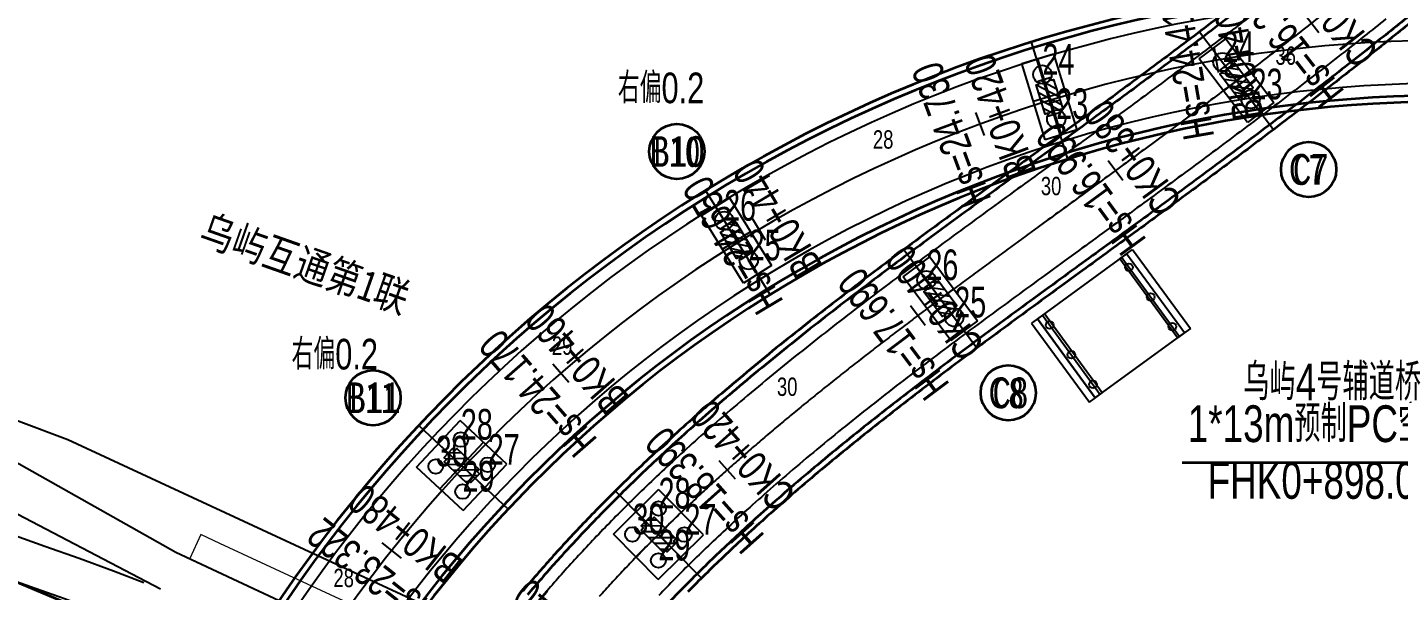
# Model space of a CAD drawing. Extents: x 0 to 558779, y 0 to 2762081.
# Drawn here: x 517031.2 to 517143, y 2758016.9 to 2758062.9 of the extents above; entities that cross this region are included whole.
import ezdxf
from ezdxf.enums import TextEntityAlignment as Align

# ---------------------------------------------------------------- set-up
doc = ezdxf.new("R2010")
doc.units = 0
doc.header["$LTSCALE"] = 20
doc.linetypes.add('CENTER', pattern=[2, 1.25, -0.25, 0.25, -0.25])
doc.linetypes.add('HIDDEN', pattern=[0.375, 0.25, -0.125])
for name, color, linetype in [('B-标线', 8, 'Continuous'), ('DL-互通边线', 75, 'Continuous'), ('DL-非机动车道边线', 6, 'Continuous'), ('L-主桥边线', 240, 'Continuous'), ('L-辅路绿化带', 3, 'Continuous'), ('QL-主线桥墩', 191, 'Continuous'), ('QL-分孔线', 4, 'Continuous'), ('QL-墩号', 6, 'Continuous'), ('QL-桥墩', 191, 'Continuous'), ('QL-桥跨数值', 6, 'Continuous'), ('XW_2022', 7, 'Continuous'), ('XW_B-20220918', 7, 'Continuous'), ('XW_C-20220918', 7, 'Continuous'), ('XW_丰海路', 7, 'Continuous'), ('交通层', 56, 'Continuous'), ('文本', 3, 'Continuous'), ('设计高-地面高-B-20220918', 7, 'Continuous'), ('设计高-地面高-C-20220918', 7, 'Continuous'), ('道路边线', 22, 'Continuous')]:
    doc.layers.add(name, color=color, linetype=linetype)
doc.layers.add('偏心', color=4, linetype='Continuous', plot=False)
doc.layers.add('坐标标注', color=6, linetype='Continuous', plot=False)
doc.styles.add('FS', font='仿宋_GB2312.ttf', dxfattribs={"width": 0.75})
doc.styles.get("Standard").update_dxf_attribs({"font": 'fsdb_e.shx', "width": 0.7, "bigfont": 'hzdx.shx'})
doc.styles.add('仿宋', font='simfang_0.ttf', dxfattribs={"width": 0.8})
pattern_1 = [(0, (0, 2e-10), (0, 6.985), [5.08, -1.905]), (90, (0, 2e-10), (-6.985, 4e-16), [5.08, -1.905])]
pattern_2 = [(0, (0, 0), (0, 6.985), [5.08, -1.905]), (90, (0, 0), (-6.985, 4e-16), [5.08, -1.905])]

# ---------------------------------------------------------------- blocks, each defined once
blk = doc.blocks.new('(10-1)10m花瓶墩单排桩2根1.5')
h = blk.add_hatch()
h.set_pattern_fill('ANGLE', color=256)
h.set_pattern_definition(pattern_1)
h.paths.add_polyline_path([(-1.5, -0.5), (-1.5, 0.5), (-1.25, 0.5), (-1.25, 0.75), (1.25, 0.75), (1.25, 0.5), (1.5, 0.5), (1.5, -0.5), (1.25, -0.5), (1.25, -0.75), (-1.25, -0.75), (-1.25, -0.5)])
h = blk.add_hatch()
h.set_pattern_fill('ANGLE', color=256)
h.set_pattern_definition(pattern_1)
h.paths.add_polyline_path([(-1.5, -0.5), (-1.5, 0.5), (-1.25, 0.5), (-1.25, 0.75), (1.25, 0.75), (1.25, 0.5), (1.5, 0.5), (1.5, -0.5), (1.25, -0.5), (1.25, -0.75), (-1.25, -0.75), (-1.25, -0.5)])
h = blk.add_hatch()
h.set_pattern_fill('ANSI31', color=3, scale=0.15)
h.paths.add_polyline_path([(-1.5, -0.5), (-1.5, 0.5), (-1.25, 0.5), (-1.25, 0.75), (1.25, 0.75), (1.25, 0.5), (1.5, 0.5), (1.5, -0.5), (1.25, -0.5), (1.25, -0.75), (-1.25, -0.75), (-1.25, -0.5)])
at = {"layer": 'QL-桥墩', "color": 1}
for p, q in [((-3.25, -1.35), (-3.25, 1.35)), ((-3.25, 1.35), (3.25, 1.35)), ((3.25, 1.35), (3.25, -1.35)), ((3.25, -1.35), (-3.25, -1.35))]:
    blk.add_line(p, q, dxfattribs=at)
at = {"layer": 'QL-桥墩', "color": 3, "linetype": 'CENTER'}
for p, q in [((0, -1.35), (0, 1.35)), ((3.25, 0), (-3.25, 0))]:
    blk.add_line(p, q, dxfattribs=at)
at = {"layer": 'QL-桥墩', "color": 1}
blk.add_lwpolyline([(-1.5, -0.5), (-1.5, 0.5), (-1.25, 0.5), (-1.25, 0.75), (1.25, 0.75), (1.25, 0.5), (1.5, 0.5), (1.5, -0.5), (1.25, -0.5), (1.25, -0.75), (-1.25, -0.75), (-1.25, -0.5)], close=True, dxfattribs=at)
at = {"layer": 'QL-桥墩', "color": 3}
for centre in [(-1.9, 0), (1.9, 0)]:
    blk.add_circle(centre, 0.75, dxfattribs=at)
blk = doc.blocks.new('(10-2)10m花瓶墩双排桩4根1.2')
h = blk.add_hatch()
h.set_pattern_fill('ANGLE', color=256)
h.set_pattern_definition(pattern_2)
h.paths.add_polyline_path([(-1.5, -0.5), (-1.5, 0.5), (-1.25, 0.5), (-1.25, 0.75), (1.25, 0.75), (1.25, 0.5), (1.5, 0.5), (1.5, -0.5), (1.25, -0.5), (1.25, -0.75), (-1.25, -0.75), (-1.25, -0.5)])
h = blk.add_hatch()
h.set_pattern_fill('ANGLE', color=256)
h.set_pattern_definition(pattern_2)
h.paths.add_polyline_path([(-1.5, -0.5), (-1.5, 0.5), (-1.25, 0.5), (-1.25, 0.75), (1.25, 0.75), (1.25, 0.5), (1.5, 0.5), (1.5, -0.5), (1.25, -0.5), (1.25, -0.75), (-1.25, -0.75), (-1.25, -0.5)])
h = blk.add_hatch()
h.set_pattern_fill('ANSI31', color=3, scale=0.15)
h.paths.add_polyline_path([(-1.5, -0.5), (-1.5, 0.5), (-1.25, 0.5), (-1.25, 0.75), (1.25, 0.75), (1.25, 0.5), (1.5, 0.5), (1.5, -0.5), (1.25, -0.5), (1.25, -0.75), (-1.25, -0.75), (-1.25, -0.5)])
at = {"layer": 'QL-桥墩', "color": 1}
for p, q in [((-2.6, 2.6), (2.6, 2.6)), ((-2.6, 2.6), (-2.6, -2.6)), ((2.6, 2.6), (2.6, -2.6)), ((-2.6, -2.6), (2.6, -2.6))]:
    blk.add_line(p, q, dxfattribs=at)
at = {"layer": 'QL-桥墩', "color": 3, "linetype": 'CENTER'}
for p, q in [((0, 2.6), (0, -2.6)), ((-2.6, 0), (2.6, 0))]:
    blk.add_line(p, q, dxfattribs=at)
at = {"layer": 'QL-桥墩', "color": 1, "ltscale": 0.1}
blk.add_lwpolyline([(-1.5, -0.5), (-1.5, 0.5), (-1.25, 0.5), (-1.25, 0.75), (1.25, 0.75), (1.25, 0.5), (1.5, 0.5), (1.5, -0.5), (1.25, -0.5), (1.25, -0.75), (-1.25, -0.75), (-1.25, -0.5)], close=True, dxfattribs=at)
at = {"layer": 'QL-桥墩', "color": 3, "ltscale": 0.1}
for centre in [(-1.5, 1.5), (1.5, 1.5), (-1.5, -1.5), (1.5, -1.5)]:
    blk.add_circle(centre, 0.6, dxfattribs=at)
blk = doc.blocks.new('主线桥墩10.09')
at = {"layer": 'L-主桥边线', "lineweight": 35}
blk.add_lwpolyline([(-22.0935, 24.2385, 0.06666594), (484.4884, -122.4188)], format="xyb", dxfattribs=at)
at = {"layer": '文本', "style": '仿宋', "width": 0.8}
blk.add_text('乌屿互通第1联', height=2.5, rotation=340.612533, dxfattribs=at).set_placement((24.1892, 45.4655))
blk = doc.blocks.new('桥台')
at = {"layer": '交通层', "color": 0, "linetype": 'Continuous'}
for p, q in [((482112.9, 2963428.93), (482104.9, 2963428.93)), ((482104.9, 2963428.93), (482104.9, 2963427.63)), ((482104.9, 2963428.33), (482112.9, 2963428.33)), ((482112.9, 2963427.63), (482112.9, 2963428.93)), ((482104.9, 2963427.63), (482112.9, 2963427.63))]:
    blk.add_line(p, q, dxfattribs=at)
blk = doc.blocks.new('滞洪区栈桥')
at = {"color": 1}
for p, q in [((517383.62, 2757993.98), (517383.62, 2757985.98)), ((517391.62, 2757993.98), (517391.62, 2757985.98))]:
    blk.add_line(p, q, dxfattribs=at)
at = {"color": 7}
blk.add_lwpolyline([(517392.12, 2757993.98), (517383.12, 2757993.98), (517383.12, 2757985.98), (517392.12, 2757985.98), (517392.12, 2757993.98)], dxfattribs=at)
blk.add_lwpolyline([(517392.12, 2757993.98), (517383.12, 2757993.98), (517383.12, 2757985.98), (517392.12, 2757985.98), (517392.12, 2757993.98)], dxfattribs=at)
at = {"color": 2}
for centre in [(517383.62, 2757992.98), (517391.62, 2757992.98), (517383.62, 2757989.98), (517391.62, 2757989.98), (517383.62, 2757986.98), (517391.62, 2757986.98)]:
    blk.add_circle(centre, 0.315, dxfattribs=at)
at = {"layer": '交通层', "color": 0, "linetype": 'Continuous', "rotation": 90.00000000704667}
blk.add_blockref('桥台', (3480811.45, 2275881.08), dxfattribs=at)
at = {"layer": '交通层', "color": 0, "linetype": 'Continuous', "xscale": -1, "rotation": 269.9999999929533}
blk.add_blockref('桥台', (-2446036.21, 2275881.08), dxfattribs=at)

msp = doc.modelspace()

# ---------------------------------------------------------------- linework, layer by layer
at = {"layer": 'B-标线', "linetype": 'Continuous', "ltscale": 4}
msp.add_line((517042.047, 2758017.029), (517024.485, 2758026.219), dxfattribs=at)
at = {"layer": 'B-标线', "lineweight": 35, "flags": 128}
for points in [[(516332.954, 2758339.614), (516966.687, 2758045.768, 0.0793686), (517567.751, 2757875.684), (518685.096, 2757743.951)], [(516325.172, 2758322.83), (516958.905, 2758028.984, 0.0793686), (517565.584, 2757857.312), (518685.096, 2757725.323)], [(516323.91, 2758320.109), (516957.643, 2758026.263, 0.0793686), (517565.233, 2757854.332), (518685.096, 2757722.302)]]:
    msp.add_lwpolyline(points, format="xyb", dxfattribs=at)
at = {"layer": 'B-标线', "linetype": 'HIDDEN', "lineweight": 35, "ltscale": 5, "flags": 128}
for points in [[(516331.271, 2758335.985), (516965.005, 2758042.139, 0.0793686), (517567.282, 2757871.712), (518685.096, 2757739.923)], [(516331.482, 2758336.439), (516965.215, 2758042.593, 0.0793686), (517567.341, 2757872.208), (518685.096, 2757740.427)], [(516329.694, 2758332.583), (516963.427, 2758038.737, 0.0793686), (517566.843, 2757867.988), (518685.096, 2757736.147)], [(516328.116, 2758329.181), (516961.85, 2758035.335, 0.0793686), (517566.404, 2757864.263), (518685.096, 2757732.371)], [(516326.644, 2758326.005), (516960.377, 2758032.16, 0.0793686), (517565.994, 2757860.788), (518685.096, 2757728.847)], [(516322.438, 2758316.933), (516956.171, 2758023.087, 0.0793686), (517564.823, 2757850.856), (518947.799, 2757687.806, 0.0200316), (519307.547, 2757659.942), (521003.552, 2757596.752)], [(516320.965, 2758313.758), (516954.699, 2758019.912, 0.0793686), (517564.414, 2757847.38), (518947.39, 2757684.33, 0.0200316), (519307.417, 2757656.444), (521003.422, 2757593.254)], [(516319.388, 2758310.356), (516953.121, 2758016.51, 0.0793686), (517563.975, 2757843.656), (518946.951, 2757680.605, 0.0200316), (519307.277, 2757652.697), (521003.282, 2757589.507)]]:
    msp.add_lwpolyline(points, format="xyb", dxfattribs=at)
at = {"layer": 'B-标线', "linetype": 'Continuous', "ltscale": 4}
for points in [[(516801.449, 2758113.842), (516963.427, 2758038.737, 0.0793686), (517566.843, 2757867.988), (518230.085, 2757789.792)], [(516796.927, 2758104.09), (516958.905, 2758028.984, 0.0793686), (517565.584, 2757857.312), (518228.827, 2757779.116)], [(516795.665, 2758101.368), (516957.643, 2758026.263, 0.0793686), (517565.233, 2757854.332), (518228.475, 2757776.137)], [(516791.143, 2758091.615), (516953.121, 2758016.51, 0.0793686), (517563.975, 2757843.656), (518227.217, 2757765.461)]]:
    msp.add_lwpolyline(points, format="xyb", dxfattribs=at)
at = {"layer": 'B-标线', "linetype": 'Continuous', "ltscale": 4, "flags": 128}
for points in [[(517131.927, 2758064.546, -0.0014906), (517129.742, 2758062.866, -0.0013152), (517127.544, 2758061.197, -0.0011399), (517125.337, 2758059.537, -0.0009645), (517123.121, 2758057.885, -0.0007891), (517120.897, 2758056.239, -0.0006138), (517118.666, 2758054.598, -0.0004384), (517116.43, 2758052.961, -0.000263), (517114.19, 2758051.325, -0.0000877), (517111.946, 2758049.689, 0.0002165), (517109.475, 2758047.886, 0.0006496), (517107.003, 2758046.076, 0.0010826), (517104.531, 2758044.254, 0.0015157), (517102.065, 2758042.415, 0.0019487), (517099.606, 2758040.555, 0.0023817), (517097.158, 2758038.67, 0.0028148), (517094.726, 2758036.757, 0.0032478), (517092.312, 2758034.81, 0.0036809), (517089.921, 2758032.826, 0.0038974), (517087.674, 2758030.904, 0.0038974), (517085.648, 2758029.114, 0.0038974), (517083.796, 2758027.427, 0.0038974), (517082.085, 2758025.819, 0.0038974), (517080.495, 2758024.276, 0.0038974), (517079.007, 2758022.787, 0.0038974), (517077.609, 2758021.343, 0.0038974), (517076.291, 2758019.939, 0.0038974), (517075.044, 2758018.569, 0.0038974), (517073.862, 2758017.228, 0.0038974), (517072.739, 2758015.914, 0.0038974)], [(517141.976, 2758063.553, -0.0015783), (517140.217, 2758062.148, -0.0015783), (517138.309, 2758060.643, -0.0015783), (517136.21, 2758059.009, -0.0014906), (517133.991, 2758057.303, -0.0013152), (517131.764, 2758055.612, -0.0011399), (517129.531, 2758053.933, -0.0009645), (517127.293, 2758052.265, -0.0007891), (517125.052, 2758050.606, -0.0006138), (517122.807, 2758048.955, -0.0004384), (517120.561, 2758047.31, -0.000263), (517118.315, 2758045.669, -0.0000877), (517116.07, 2758044.032, 0.0002165), (517113.603, 2758042.233, 0.0006496), (517111.145, 2758040.433, 0.0010826), (517108.698, 2758038.629, 0.0015157), (517106.265, 2758036.815, 0.0019487), (517103.85, 2758034.988, 0.0023817), (517101.456, 2758033.145, 0.0028148), (517099.085, 2758031.28, 0.0032478), (517096.742, 2758029.39, 0.0036809), (517094.43, 2758027.472, 0.0038974), (517092.266, 2758025.62, 0.0038974), (517090.322, 2758023.904, 0.0038974), (517088.55, 2758022.289, 0.0038974), (517086.92, 2758020.756, 0.0038974), (517085.408, 2758019.289, 0.0038974), (517083.997, 2758017.878, 0.0038974), (517082.675, 2758016.513, 0.0038974)]]:
    msp.add_lwpolyline(points, format="xyb", dxfattribs=at)
at = {"layer": 'B-标线', "linetype": 'Continuous', "ltscale": 4}
for radius in [113.5, 106.5]:
    msp.add_arc((517147.075, 2757951.814), radius, 59.65563, 180.88743, dxfattribs=at)
at = {"layer": 'B-标线', "linetype": 'HIDDEN', "ltscale": 3}
for radius in [783, 786.5, 790.25, 794]:
    msp.add_arc((516457.088, 2758270.034), radius, 304.696432, 344.317251, dxfattribs=at)
at = {"layer": 'B-标线', "linetype": 'HIDDEN', "ltscale": 4}
for centre, radius, start, end in [((517799.584, 2759842.065), 1991.5, 245.124064, 263.275957), ((517799.584, 2759842.065), 1995, 245.124064, 263.275957), ((517799.584, 2759842.065), 2005, 245.124064, 263.275957), ((516896.273, 2757636.78), 407.25, 65.00848, 71.69185), ((517799.584, 2759842.065), 2008.5, 245.124064, 263.275957), ((516896.273, 2757636.78), 403.75, 65.00848, 71.69185)]:
    msp.add_arc(centre, radius, start, end, dxfattribs=at)
at = {"layer": 'DL-互通边线', "lineweight": 35, "flags": 128}
for points in [[(517128.831, 2758064.058, -0.0013152), (517126.64, 2758062.394, -0.0011399), (517124.438, 2758060.738, -0.0009645), (517122.227, 2758059.089, -0.0007891), (517120.006, 2758057.446, -0.0006138), (517117.779, 2758055.808, -0.0004384), (517115.545, 2758054.171, -0.000263), (517113.306, 2758052.536, -0.0000877), (517111.063, 2758050.901, 0.0002165), (517108.591, 2758049.098, 0.0006496), (517106.115, 2758047.285, 0.0010826), (517103.638, 2758045.459, 0.0015157), (517101.164, 2758043.614, 0.0019487), (517098.696, 2758041.748, 0.0023817), (517096.238, 2758039.854, 0.0028148), (517093.792, 2758037.93, 0.0032478), (517091.363, 2758035.971, 0.0036809), (517088.955, 2758033.973, 0.0038974), (517086.69, 2758032.036, 0.0038974), (517084.646, 2758030.231, 0.0038974), (517082.777, 2758028.527, 0.0038974), (517081.049, 2758026.903, 0.0038974), (517079.442, 2758025.344, 0.0038974), (517077.938, 2758023.839, 0.0038974), (517076.523, 2758022.379, 0.0038974), (517075.189, 2758020.957, 0.0038974), (517073.926, 2758019.57, 0.0038974), (517072.729, 2758018.212, 0.0038974), (517071.591, 2758016.88, 0.0038974)], [(517144.245, 2758064.103, -0.0015783), (517142.602, 2758062.773, -0.0015783), (517140.839, 2758061.365, -0.0015783), (517138.926, 2758059.856, -0.0015783), (517136.821, 2758058.218, -0.0014906), (517134.598, 2758056.509, -0.0013152), (517132.367, 2758054.814, -0.0011399), (517130.131, 2758053.132, -0.0009645), (517127.89, 2758051.462, -0.0007891), (517125.645, 2758049.801, -0.0006138), (517123.399, 2758048.148, -0.0004384), (517121.151, 2758046.502, -0.000263), (517118.904, 2758044.861, -0.0000877), (517116.659, 2758043.224, 0.0002165), (517114.193, 2758041.425, 0.0006496), (517111.737, 2758039.627, 0.0010826), (517109.293, 2758037.825, 0.0015157), (517106.865, 2758036.015, 0.0019487), (517104.456, 2758034.193, 0.0023817), (517102.069, 2758032.355, 0.0028148), (517099.708, 2758030.497, 0.0032478), (517097.375, 2758028.616, 0.0036809), (517095.074, 2758026.707, 0.0038974), (517092.922, 2758024.866, 0.0038974), (517090.99, 2758023.159, 0.0038974), (517089.23, 2758021.555, 0.0038974), (517087.61, 2758020.033, 0.0038974), (517086.109, 2758018.577, 0.0038974), (517084.71, 2758017.176, 0.0038974), (517083.398, 2758015.823, 0.0038974)], [(517129.135, 2758063.661, -0.0013152), (517126.941, 2758061.995, -0.0011399), (517124.738, 2758060.338, -0.0009645), (517122.525, 2758058.688, -0.0007891), (517120.303, 2758057.044, -0.0006138), (517118.074, 2758055.405, -0.0004384), (517115.84, 2758053.768, -0.000263), (517113.6, 2758052.132, -0.0000877), (517111.357, 2758050.497, 0.0002165), (517108.886, 2758048.694, 0.0006496), (517106.411, 2758046.882, 0.0010826), (517103.936, 2758045.057, 0.0015157), (517101.464, 2758043.214, 0.0019487), (517098.999, 2758041.35, 0.0023817), (517096.545, 2758039.46, 0.0028148), (517094.103, 2758037.539, 0.0032478), (517091.679, 2758035.584, 0.0036809), (517089.277, 2758033.591, 0.0038974), (517087.018, 2758031.658, 0.0038974), (517084.98, 2758029.859, 0.0038974), (517083.116, 2758028.16, 0.0038974), (517081.395, 2758026.542, 0.0038974), (517079.793, 2758024.988, 0.0038974), (517078.294, 2758023.488, 0.0038974), (517076.885, 2758022.034, 0.0038974), (517075.556, 2758020.618, 0.0038974), (517074.299, 2758019.236, 0.0038974), (517073.107, 2758017.884, 0.0038974), (517071.974, 2758016.558, 0.0038974)], [(517144.56, 2758063.715, -0.0015783), (517142.916, 2758062.384, -0.0015783), (517141.15, 2758060.973, -0.0015783), (517139.234, 2758059.463, -0.0015783), (517137.127, 2758057.822, -0.0014906), (517134.901, 2758056.111, -0.0013152), (517132.668, 2758054.415, -0.0011399), (517130.43, 2758052.732, -0.0009645), (517128.188, 2758051.06, -0.0007891), (517125.942, 2758049.399, -0.0006138), (517123.695, 2758047.745, -0.0004384), (517121.447, 2758046.099, -0.000263), (517119.199, 2758044.457, -0.0000877), (517116.953, 2758042.82, 0.0002165), (517114.488, 2758041.021, 0.0006496), (517112.033, 2758039.224, 0.0010826), (517109.591, 2758037.423, 0.0015157), (517107.165, 2758035.615, 0.0019487), (517104.76, 2758033.796, 0.0023817), (517102.376, 2758031.96, 0.0028148), (517100.019, 2758030.106, 0.0032478), (517097.691, 2758028.229, 0.0036809), (517095.396, 2758026.324, 0.0038974), (517093.25, 2758024.488, 0.0038974), (517091.324, 2758022.787, 0.0038974), (517089.569, 2758021.188, 0.0038974), (517087.956, 2758019.671, 0.0038974), (517086.46, 2758018.221, 0.0038974), (517085.066, 2758016.826, 0.0038974)]]:
    msp.add_lwpolyline(points, format="xyb", dxfattribs=at)
at = {"layer": 'DL-互通边线', "lineweight": 35}
for radius in [115, 114.5, 105.5, 105]:
    msp.add_arc((517147.075, 2757951.814), radius, 59.17598, 180.88743, dxfattribs=at)
at = {"layer": 'DL-非机动车道边线'}
msp.add_lwpolyline([(516681.057, 2758183.74), (516711.588, 2758169.538), (516738.652, 2758156.971), (516772.839, 2758141.063), (516808.272, 2758124.57), (516839.182, 2758110.259), (516853.052, 2758103.829), (516882.597, 2758090.134), (516911.288, 2758076.856), (516929.953, 2758068.206), (516947.097, 2758060.454), (516965.453, 2758051.739), (516974.545, 2758047.559), (516993.55, 2758041.676), (517012.509, 2758034.732), (517026.008, 2758029.788), (517043.305, 2758020.061), (517053.414, 2758015.328), (517072.897, 2758006.253), (517101.096, 2757993.109), (517124.7, 2757982.13, 0.4306367), (517151.711, 2757992.853)], format="xyb", dxfattribs=at)
at = {"layer": 'L-主桥边线', "lineweight": 35}
for points in [[(516801.764, 2758114.523), (516963.743, 2758039.417, 0.0715019), (517505.312, 2757876.977)], [(516801.974, 2758114.976), (516963.953, 2758039.871, 0.071497), (517505.348, 2757877.477)], [(516796.19, 2758102.502), (516958.169, 2758027.397, 0.0793686), (517565.38, 2757855.574), (518228.622, 2757777.378)], [(516796.401, 2758102.956), (516958.379, 2758027.85, 0.0793686), (517565.438, 2757856.07), (518228.68, 2757777.875)]]:
    msp.add_lwpolyline(points, format="xyb", dxfattribs=at)
at = {"layer": 'L-辅路绿化带', "lineweight": 0, "elevation": 3.795}
msp.add_lwpolyline([(517106.416, 2757990.612), (517107.37, 2757992.617), (517080.327, 2758005.203), (517064.164, 2758012.724), (517046.877, 2758020.765), (517045.341, 2758021.479), (517044.431, 2758019.534)], dxfattribs=at)
at = {"layer": 'L-辅路绿化带'}
msp.add_arc((516457.088, 2758270.034), 794.5, 317.153263, 342.897967, dxfattribs=at)
at = {"layer": 'QL-分孔线', "color": 1}
for p, q in [((517126.787, 2758062.505), (517132.818, 2758054.528)), ((517113.051, 2758061.666), (517116.01, 2758052.114))]:
    msp.add_line(p, q, dxfattribs=at)
at = {"layer": 'QL-分孔线', "color": 3}
for p, q in [((517086.486, 2758049.559), (517091.755, 2758041.059)), ((517102.663, 2758044.735), (517108.635, 2758036.713)), ((517063.108, 2758030.393), (517070.41, 2758023.56)), ((517079.137, 2758025.043), (517086.178, 2758017.941))]:
    msp.add_line(p, q, dxfattribs=at)
at = {"layer": 'QL-墩号', "lineweight": 35}
for centre in [(517084.162, 2758052.74), (517084.162, 2758052.74), (517135.686, 2758051.275), (517135.686, 2758051.275), (517111.189, 2758033.05), (517111.189, 2758033.05), (517059.382, 2758032.644), (517059.382, 2758032.644)]:
    msp.add_circle(centre, 2.25, dxfattribs=at)
at = {"layer": 'QL-桥墩', "lineweight": 35}
msp.add_line((517150.527, 2758027.33), (517125.378, 2758027.33), dxfattribs=at)
at = {"layer": 'XW_2022', "color": 2}
msp.add_arc((517799.584, 2759842.065), 2000, 245.124064, 263.275957, dxfattribs=at)
at = {"layer": 'XW_B-20220918', "color": 2}
msp.add_arc((517147.075, 2757951.814), 110, 59.17598, 180.88743, dxfattribs=at)
at = {"layer": 'XW_C-20220918', "color": 6, "flags": 128}
msp.add_lwpolyline([(517144.409, 2758070.072, -0.0017738), (517142.795, 2758068.733, -0.0016738), (517141.172, 2758067.404, -0.0015738), (517139.54, 2758066.086, -0.0014738), (517137.9, 2758064.778, -0.0013738), (517136.253, 2758063.479, -0.0012738), (517134.599, 2758062.189, -0.0011738), (517132.939, 2758060.907, -0.0010738), (517131.273, 2758059.632, -0.0009738), (517129.602, 2758058.365, -0.0008738), (517127.926, 2758057.103, -0.0007738), (517126.246, 2758055.847, -0.0006738), (517124.562, 2758054.596, -0.0005738), (517122.875, 2758053.349, -0.0004738), (517121.186, 2758052.106, -0.0003738), (517119.494, 2758050.866, -0.0002738), (517117.801, 2758049.627, -0.0001738), (517116.107, 2758048.391, -0.0000738), (517114.412, 2758047.155), (517114.008, 2758046.86)], format="xyb", dxfattribs=at)
at = {"layer": 'XW_C-20220918', "color": 1, "flags": 128}
msp.add_lwpolyline([(517114.008, 2758046.86), (517113.711, 2758046.644, 0.000075), (517112.525, 2758045.779, 0.000175), (517111.339, 2758044.913, 0.000275), (517110.154, 2758044.046, 0.000375), (517108.97, 2758043.178, 0.000475), (517107.787, 2758042.308, 0.000575), (517106.606, 2758041.435, 0.000675), (517105.428, 2758040.559, 0.000775), (517104.252, 2758039.68, 0.000875), (517103.079, 2758038.797, 0.000975), (517101.909, 2758037.91, 0.001075), (517100.743, 2758037.017, 0.001175), (517099.58, 2758036.12, 0.001275), (517098.423, 2758035.217, 0.001375), (517097.27, 2758034.308, 0.001475), (517096.122, 2758033.392, 0.001575), (517094.98, 2758032.469, 0.001675), (517093.844, 2758031.539, 0.001775), (517092.714, 2758030.601, 0.001875), (517091.591, 2758029.655, 0.001975), (517090.476, 2758028.7, 0.002075), (517089.368, 2758027.736, 0.002175), (517088.269, 2758026.763, 0.002275), (517087.178, 2758025.78, 0.002375), (517086.096, 2758024.787, 0.002475), (517085.024, 2758023.783, 0.002575), (517083.963, 2758022.769, 0.002675), (517082.912, 2758021.744, 0.002775), (517081.872, 2758020.707, 0.002875), (517080.844, 2758019.658, 0.002975), (517079.828, 2758018.598, 0.003075), (517078.826, 2758017.525, 0.003175), (517077.836, 2758016.44, 0.003275)], format="xyb", dxfattribs=at)
at = {"layer": 'XW_丰海路', "color": 2}
msp.add_arc((516457.088, 2758270.034), 780, 304.696432, 344.317251, dxfattribs=at)
at = {"layer": '设计高-地面高-B-20220918', "color": 3}
for p, q in [((517128.342, 2758059.193), (517127.999, 2758061.163)), ((517109.235, 2758054.036), (517108.541, 2758055.911)), ((517091.376, 2758045.509), (517090.354, 2758047.228)), ((517075.352, 2758033.893), (517074.036, 2758035.399)), ((517061.693, 2758019.571), (517060.126, 2758020.814))]:
    msp.add_line(p, q, dxfattribs=at)
at = {"layer": '设计高-地面高-C-20220918', "color": 3}
for p, q in [((517136.524, 2758062.421), (517135.292, 2758063.996)), ((517120.519, 2758050.377), (517119.337, 2758051.99)), ((517104.408, 2758038.547), (517103.206, 2758040.145)), ((517088.935, 2758026.017), (517087.603, 2758027.509))]:
    msp.add_line(p, q, dxfattribs=at)
at = {"layer": '道路边线'}
msp.add_line((517034.479, 2758029.251), (517108.072, 2757995.105), dxfattribs=at)
msp.add_lwpolyline([(516683.459, 2758187.756), (516712.444, 2758174.388), (516746.499, 2758158.473), (516780.559, 2758142.526), (516815.848, 2758126.163), (516852.621, 2758109.095), (516887.247, 2758093.124), (516924.653, 2758075.79), (516957.596, 2758060.44), (516986.311, 2758047.192), (517026.349, 2758032.302), (517034.479, 2758029.251)], dxfattribs=at)

# ---------------------------------------------------------------- block references
at = {"rotation": 36.1112510925238}
msp.add_blockref('滞洪区栈桥', (1724570.682, 225004.668), dxfattribs=at)
at = {"layer": 'QL-主线桥墩'}
msp.add_blockref('主线桥墩10.09', (517020.86, 2757999.896), dxfattribs=at)
at = {"layer": 'QL-桥墩', "lineweight": 35}
for name, p, rotation in [('(10-1)10m花瓶墩单排桩2根1.5', (517129.803, 2758058.517), 127.0958419591044), ('(10-1)10m花瓶墩单排桩2根1.5', (517114.537, 2758057.206), 107.2090995274999), ('(10-1)10m花瓶墩单排桩2根1.5', (517089.015, 2758045.479), 121.7934797959526), ('(10-1)10m花瓶墩单排桩2根1.5', (517105.649, 2758040.724), 126.6637713795214), ('(10-2)10m花瓶墩双排桩4根1.2', (517066.613, 2758027.113), 136.8987307239987), ('(10-2)10m花瓶墩双排桩4根1.2', (517082.657, 2758021.492), 134.7541608939025)]:
    msp.add_blockref(name, p, dxfattribs=dict(at, rotation=rotation))

# ---------------------------------------------------------------- texts
at = {"layer": 'QL-墩号', "lineweight": 35, "width": 0.75}
for s, p in [('B10', (517084.162, 2758052.74)), ('C7', (517135.686, 2758051.275)), ('C8', (517111.189, 2758033.05))]:
    msp.add_text(s, height=2.5, dxfattribs=at).set_placement(p, align=Align.MIDDLE_CENTER)
at = {"layer": 'QL-墩号', "lineweight": 35, "style": 'FS', "width": 0.75}
for s, p in [('B10', (517084.162, 2758052.74)), ('C7', (517135.686, 2758051.275)), ('C8', (517111.189, 2758033.05)), ('B11', (517059.382, 2758032.644))]:
    msp.add_text(s, height=2.5, dxfattribs=at).set_placement(p, align=Align.MIDDLE_CENTER)
at = {"layer": 'QL-墩号', "color": 2, "lineweight": 35, "width": 0.75}
msp.add_text('B11', height=2.5, dxfattribs=at).set_placement((517059.382, 2758032.644), align=Align.MIDDLE_CENTER)
at = {"layer": 'QL-桥墩', "lineweight": 35, "width": 0.75}
for s, p in [('乌屿4号辅道桥', (517137.603, 2758031.534)), ('1*13m预制PC空心板', (517137.603, 2758028.132))]:
    msp.add_text(s, height=3, dxfattribs=at).set_placement(p, align=Align.BOTTOM_CENTER)
at = {"layer": 'QL-桥墩', "color": 1, "lineweight": 35, "width": 0.75}
msp.add_text('FHK0+898.034', height=3, dxfattribs=at).set_placement((517137.603, 2758023.504), align=Align.BOTTOM_CENTER)
at = {"layer": 'QL-桥跨数值', "lineweight": 35, "width": 0.75}
for s, p in [('36', (517133.811, 2758059.362)), ('28', (517100.983, 2758052.523)), ('30', (517114.679, 2758048.721)), ('29', (517074.803, 2758035.699)), ('30', (517093.157, 2758032.348)), ('28', (517056.989, 2758016.748))]:
    msp.add_text(s, height=1.5, dxfattribs=at).set_placement(p, align=Align.BOTTOM_CENTER)
at = {"layer": '偏心', "width": 0.75}
for p in [(517082.87, 2758057.929), (517056.262, 2758036.206)]:
    msp.add_text('右偏0.2', height=2.5, dxfattribs=at).set_placement(p, align=Align.MIDDLE_CENTER)
at = {"layer": '坐标标注', "width": 0.7}
for s, p in [('24', (517128.657, 2758060.032)), ('24', (517113.975, 2758059.021)), ('23', (517130.949, 2758057.001)), ('23', (517115.099, 2758055.391)), ('26', (517088.014, 2758047.094)), ('25', (517090.016, 2758043.864)), ('26', (517104.514, 2758042.248)), ('25', (517106.783, 2758039.2)), ('28', (517066.542, 2758029.233)), ('30', (517064.493, 2758027.043)), ('27', (517068.733, 2758027.183)), ('29', (517066.683, 2758024.993)), ('28', (517082.666, 2758023.613)), ('30', (517080.536, 2758021.501)), ('27', (517084.779, 2758021.483)), ('29', (517082.648, 2758019.371))]:
    msp.add_text(s, height=2.5, dxfattribs=at).set_placement(p)
at = {"layer": '设计高-地面高-B-20220918', "color": 3, "width": 0.75}
for s, rotation, p in [('Hs=24.410', 99.89587, (517127.678, 2758060.092)), ('Hs=24.730', 110.31329, (517108.419, 2758054.8)), ('Hs=24.650', 120.7307, (517090.435, 2758046.113)), ('Hs=24.170', 131.14811, (517074.318, 2758034.317)), ('Hs=23.322', 141.56553, (517060.599, 2758019.801))]:
    msp.add_text(s, height=2.5, rotation=rotation, dxfattribs=at).set_placement(p, align=Align.BOTTOM_CENTER)
for s, rotation, p in [('BK0+400', 99.89587, (517128.663, 2758060.264)), ('BK0+420', 110.31329, (517109.357, 2758055.147)), ('BK0+440', 120.7307, (517091.294, 2758046.624)), ('BK0+460', 131.14811, (517075.071, 2758034.975)), ('BK0+480', 141.56553, (517061.221, 2758020.584))]:
    msp.add_text(s, height=2.5, rotation=rotation, dxfattribs=at).set_placement(p, align=Align.TOP_CENTER)
at = {"layer": '设计高-地面高-C-20220918', "color": 3, "width": 0.75}
for s, rotation, p in [('CK0+360', 128.03757, (517136.302, 2758063.516)), ('CK0+380', 126.23219, (517120.331, 2758051.479)), ('CK0+400', 126.94542, (517104.207, 2758039.647)), ('CK0+420', 131.76499, (517088.642, 2758027.096)), ('CK0+440', 140.83657, (517074.693, 2758012.792))]:
    msp.add_text(s, height=2.5, rotation=rotation, dxfattribs=at).set_placement(p, align=Align.TOP_CENTER)
for s, rotation, p in [('Hs=16.290', 128.03757, (517135.514, 2758062.9)), ('Hs=16.990', 126.23219, (517119.525, 2758050.888)), ('Hs=17.690', 126.94542, (517103.408, 2758039.046)), ('Hs=18.390', 131.76499, (517087.896, 2758026.43))]:
    msp.add_text(s, height=2.5, rotation=rotation, dxfattribs=at).set_placement(p, align=Align.BOTTOM_CENTER)

doc.saveas('drawing.dxf')
